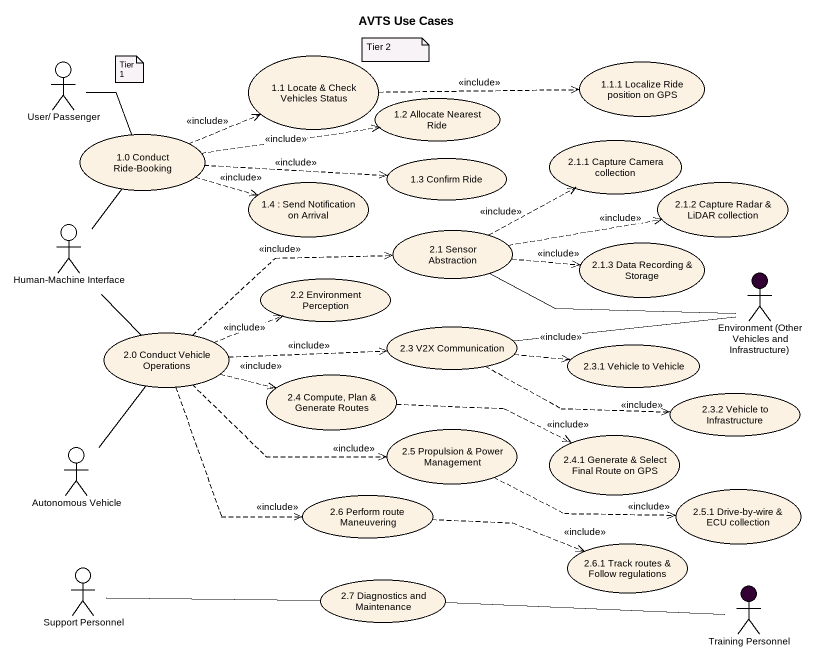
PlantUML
@startuml
title AVTS Use Cases
actor "User/ Passenger" as User_Passenger
usecase "1.1 Locate & Check Vehicles Status" as u1_1_Locate_Check_Vehicles
usecase "1.1.1 Localize Ride position on GPS" as u1_1_1_Localize_Ride
usecase "1.2 Allocate Nearest Ride" as u1_2_Allocate_Nearest_Ride
usecase "1.0 Conduct Ride-Booking" as u1_0_Conduct_Ride_Booking
usecase "2.1.1 Capture Camera collection" as u2_1_1_Capture_Camera
usecase "1.4 : Send Notification on Arrival" as u1_4_Send_Notification_on
usecase "1.3 Confirm Ride" as u1_3_Confirm_Ride
usecase "2.1.2 Capture Radar & LiDAR collection" as u2_1_2_Capture_Radar_LiDAR
actor "Human-Machine Interface" as Human_Machine_Interface
usecase "2.1 Sensor Abstraction" as u2_1_Sensor_Abstraction
usecase "2.1.3 Data Recording & Storage" as u2_1_3_Data_Recording_Storage
usecase "2.2 Environment Perception" as u2_2_Environment_Perception
actor "Environment (Other Vehicles and Infrastructure)" as Environment_Other_Vehicles #330033
usecase "2.0 Conduct Vehicle Operations" as u2_0_Conduct_Vehicle
usecase "2.3 V2X Communication" as u2_3_V2X_Communication
usecase "2.3.1 Vehicle to Vehicle" as u2_3_1_Vehicle_to_Vehicle
usecase "2.4 Compute, Plan & Generate Routes" as u2_4_Compute_Plan_Generate
usecase "2.3.2 Vehicle to Infrastructure" as u2_3_2_Vehicle_to
actor "Autonomous Vehicle" as Autonomous_Vehicle
usecase "2.5 Propulsion & Power Management" as u2_5_Propulsion_Power
usecase "2.4.1 Generate & Select Final Route on GPS" as u2_4_1_Generate_Select_Final
usecase "2.6 Perform route Maneuvering" as u2_6_Perform_route
usecase "2.5.1 Drive-by-wire & ECU collection" as u2_5_1_Drive_by_wire_ECU
actor "Support Personnel" as Support_Personnel
usecase "2.7 Diagnostics and Maintenance" as u2_7_Diagnostics_and
usecase "2.6.1 Track routes & Follow regulations" as u2_6_1_Track_routes_Follow
actor "Training Personnel" as Training_Personnel #330033
User_Passenger -- u1_0_Conduct_Ride_Booking
u1_1_Locate_Check_Vehicles .right.> u1_1_1_Localize_Ride : <<include>>
u1_0_Conduct_Ride_Booking .right.> u1_1_Locate_Check_Vehicles : <<include>>
u1_0_Conduct_Ride_Booking .right.> u1_2_Allocate_Nearest_Ride : <<include>>
u1_0_Conduct_Ride_Booking .right.> u1_4_Send_Notification_on : <<include>>
u1_0_Conduct_Ride_Booking .right.> u1_3_Confirm_Ride : <<include>>
Human_Machine_Interface -up- u1_0_Conduct_Ride_Booking
Human_Machine_Interface -- u2_0_Conduct_Vehicle
u2_1_Sensor_Abstraction .right.> u2_1_1_Capture_Camera : <<include>>
u2_1_Sensor_Abstraction .right.> u2_1_2_Capture_Radar_LiDAR : <<include>>
u2_1_Sensor_Abstraction .right.> u2_1_3_Data_Recording_Storage : <<include>>
Environment_Other_Vehicles -left- u2_1_Sensor_Abstraction
Environment_Other_Vehicles -left- u2_3_V2X_Communication
u2_0_Conduct_Vehicle .right.> u2_1_Sensor_Abstraction : <<include>>
u2_0_Conduct_Vehicle .right.> u2_2_Environment_Perception : <<include>>
u2_0_Conduct_Vehicle .right.> u2_3_V2X_Communication : <<include>>
u2_0_Conduct_Vehicle .right.> u2_4_Compute_Plan_Generate : <<include>>
u2_0_Conduct_Vehicle .right.> u2_5_Propulsion_Power : <<include>>
u2_0_Conduct_Vehicle ..> u2_6_Perform_route : <<include>>
u2_3_V2X_Communication .right.> u2_3_1_Vehicle_to_Vehicle : <<include>>
u2_3_V2X_Communication .right.> u2_3_2_Vehicle_to : <<include>>
u2_4_Compute_Plan_Generate .right.> u2_4_1_Generate_Select_Final : <<include>>
Autonomous_Vehicle -up- u2_0_Conduct_Vehicle
u2_5_Propulsion_Power .right.> u2_5_1_Drive_by_wire_ECU : <<include>>
u2_6_Perform_route .right.> u2_6_1_Track_routes_Follow : <<include>>
Support_Personnel -right- u2_7_Diagnostics_and
Training_Personnel -left- u2_7_Diagnostics_and
note as N1
  Tier 2
end note
note as N2
  Tier 1
end note
@enduml
